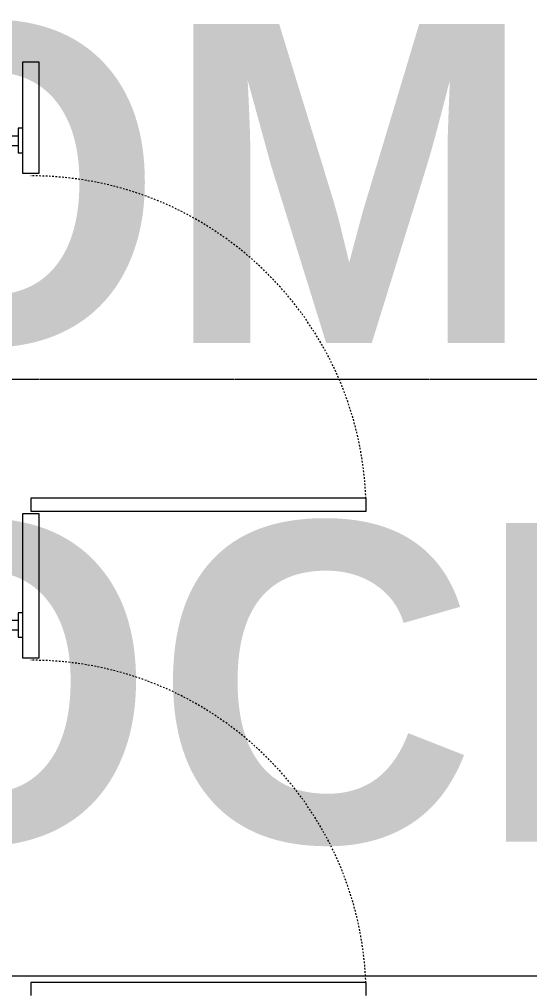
# Model space of a CAD drawing. Header units: inches. Extents: x 25369 to 33161, y -23509 to -20274.
# Drawn here: x 31510.9 to 31549.9, y -22589.6 to -22515.5 of the extents above; entities that cross this region are included whole.
import ezdxf

# ---------------------------------------------------------------- set-up
doc = ezdxf.new("R2010")
doc.units = ezdxf.units.IN
doc.header["$MEASUREMENT"] = 0
for name, pattern in [('Dash', [0.25, 0.125, -0.125]), ('Dash_2_', [0.25, 0.125, -0.125]), ('Grid Line 1_2_', [0.875, 0.5, -0.125, 0.125, -0.125])]:
    doc.linetypes.add(name, pattern=pattern)
for name, color, linetype, lineweight in [('A-GENM', 13, 'Continuous', 9), ('G-ANNO-SYMB', 111, 'Continuous', 9), ('M-AREA-IDEN', 171, 'Continuous', 9), ('Q-SPCQ', 91, 'Continuous', 9), ('Q-SPCQ-HDLN', 91, 'Dash', 9), ('S-GRID', 1, 'Continuous', 9)]:
    doc.layers.add(name, color=color, linetype=linetype, lineweight=lineweight)
doc.styles.add('Arial_B', font='arialbd.ttf', dxfattribs={"height": 24.354149})

# ---------------------------------------------------------------- blocks, each defined once
blk = doc.blocks.new('Partition-Floor_Braced-Bradley_Corp-St_Stl-ADA-N_Stalls - ADA _optional_ _ n Standard Stalls-320692-Overall Floor Plan')
at = {"layer": 'Q-SPCQ', "color": 7}
for p, q in [((134.5, -58.625), (134.5, -59.875)), ((145.5, -58.625), (134.5, -58.625)), ((145.5, -59.875), (145.5, -58.625)), ((180, -58.625), (171.5, -58.625)), ((171.5, -58.625), (171.5, -59.875)), ((180, -59.875), (180, -58.625)), ((109.688, -59.25), (108.688, -59.25)), ((109.688, -84.874), (109.688, -59.25)), ((134.5, -59.875), (145.5, -59.875)), ((146.688, -59.25), (145.688, -59.25)), ((145.688, -59.25), (145.688, -84.874)), ((146.688, -84.874), (146.688, -59.25)), ((171.5, -59.875), (180, -59.875)), ((108.688, -84.874), (109.688, -84.874)), ((145.688, -84.874), (146.688, -84.874))]:
    blk.add_line(p, q, dxfattribs=at)
at = {"layer": 'Q-SPCQ-HDLN', "color": 7, "linetype": 'Dash_2_'}
for centre in [(108.688, -59.25), (145.688, -59.25)]:
    blk.add_arc(centre, 25.624, 272.20423, 360, dxfattribs=at)
blk = doc.blocks.new('Robe_hook_5552 - Coat_hook_5552-V59-Overall Floor Plan')
at = {"layer": 'A-GENM', "color": 7}
for p, q in [((-0.937, 0), (-0.937, -0.35)), ((-0.937, -0.35), (0.938, -0.35)), ((-0.375, -1.813), (-0.375, -0.35)), ((0.375, -1.813), (0.375, -0.35)), ((0.938, -0.35), (0.938, 0)), ((-0.688, -2.163), (-0.688, -1.813)), ((-0.688, -1.813), (0.688, -1.813)), ((0.688, -2.163), (-0.688, -2.163)), ((0.688, -1.813), (0.688, -2.163))]:
    blk.add_line(p, q, dxfattribs=at)
blk = doc.blocks.new('Locker Rooms and Restrooms_rvt-2-Overall Floor Plan')
at = {"lineweight": 9}
for name, p, rotation in [('Partition-Floor_Braced-Bradley_Corp-St_Stl-ADA-N_Stalls - ADA _optional_ _ n Standard Stalls-320692-Overall Floor Plan', (25523.39, -22698.803), 90.00000000000044), ('Robe_hook_5552 - Coat_hook_5552-V59-Overall Floor Plan', (25582.016, -22524.803), 269.9999999999997), ('Robe_hook_5552 - Coat_hook_5552-V59-Overall Floor Plan', (25582.016, -22561.803), 269.9999999999997)]:
    blk.add_blockref(name, p, dxfattribs=dict(at, rotation=rotation))

msp = doc.modelspace()

# ---------------------------------------------------------------- linework, layer by layer
at = {"layer": 'G-ANNO-SYMB'}
msp.add_line((32512.735, -22588.63), (27922.787, -22588.63), dxfattribs=at)
at = {"layer": 'S-GRID', "linetype": 'Grid Line 1_2_'}
for p, q in [((32356.468, -22543.053), (27400.486, -22543.053)), ((32648.191, -22543.053), (27719.333, -22543.053))]:
    msp.add_line(p, q, dxfattribs=at)

# ---------------------------------------------------------------- block references
at = {"lineweight": 5}
msp.add_blockref('Locker Rooms and Restrooms_rvt-2-Overall Floor Plan', (5929.126, 0), dxfattribs=at)

# ---------------------------------------------------------------- texts
at = {"layer": 'M-AREA-IDEN', "insert": (31545.811, -22515.907), "char_height": 24.3541, "width": 191.232, "attachment_point": 2, "line_spacing_factor": 0.938532, "style": 'Arial_B'}
msp.add_mtext("WOMEN'S\\PLOCKER", dxfattribs=at)

doc.saveas('drawing.dxf')
